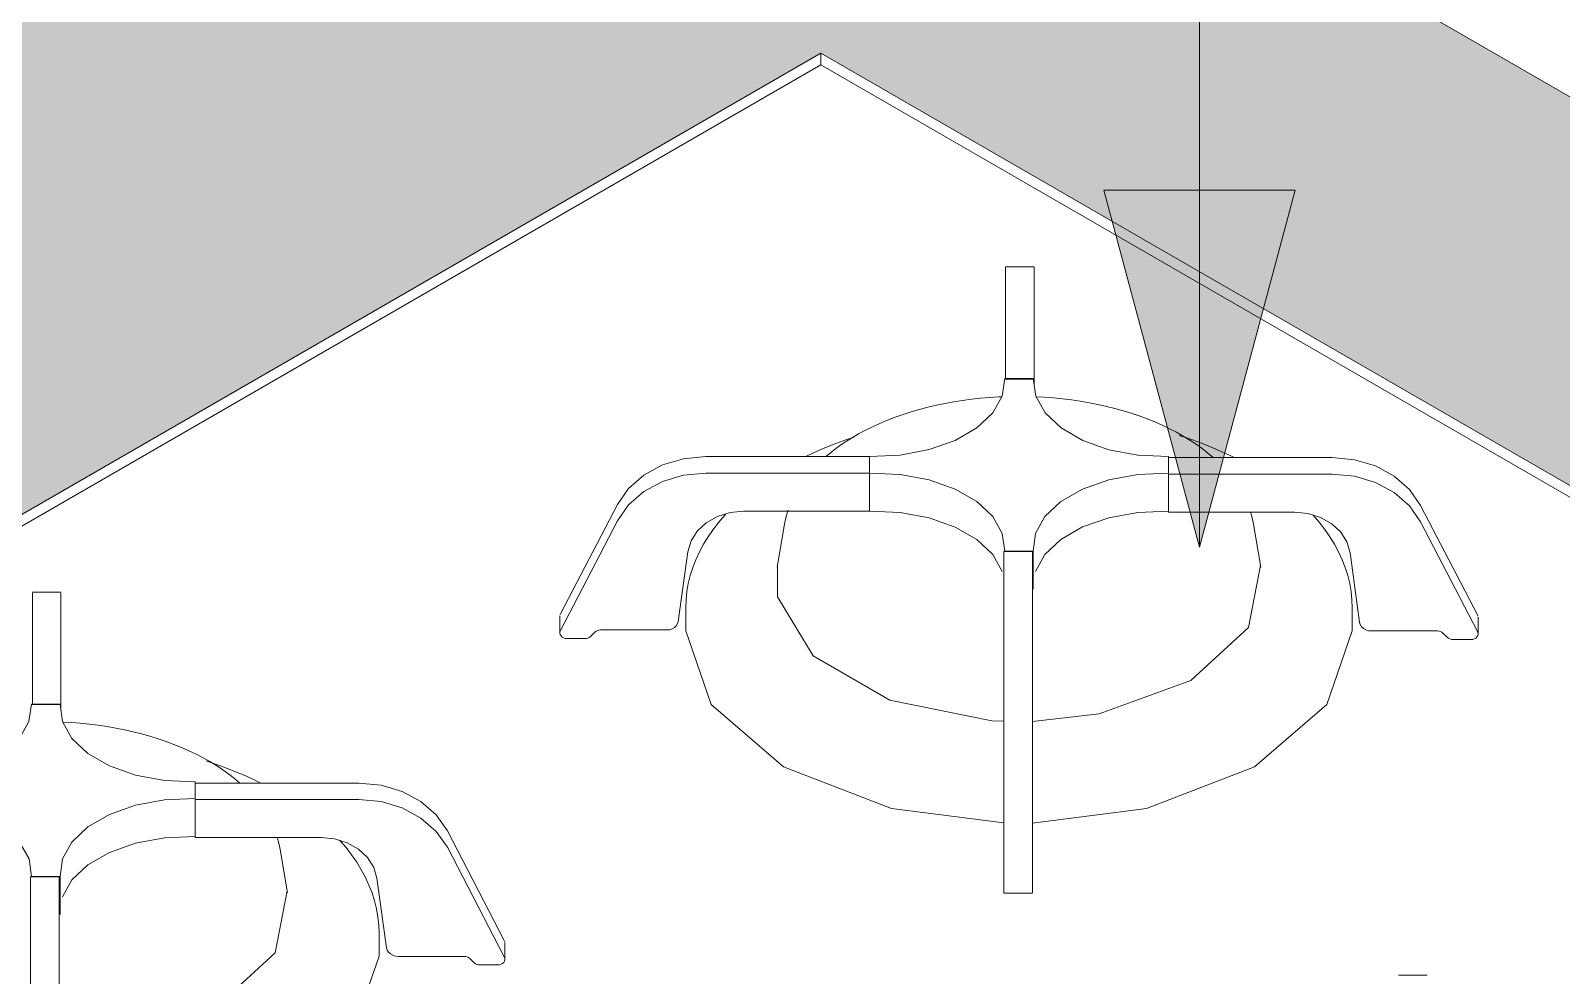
# Model space of a CAD drawing. Header units: millimetres. Extents: x -8593 to 4290, y -4897 to 11072.
# Drawn here: x 2369.8 to 2691.3, y -2698.1 to -2499.7 of the extents above; entities that cross this region are included whole.
import ezdxf

# ---------------------------------------------------------------- set-up
doc = ezdxf.new("R2010")
doc.units = ezdxf.units.MM
for name, color, linetype, lineweight in [('E-ELEC-EQPM', 71, 'Continuous', 9), ('G-ANNO-TEXT', 231, 'Continuous', 9), ('I-FURN', 30, 'Continuous', 9)]:
    doc.layers.add(name, color=color, linetype=linetype, lineweight=lineweight)

# ---------------------------------------------------------------- blocks, each defined once
blk = doc.blocks.new('Cooktop a Gás 5 Bocas 1 - Único-4668279-Ortogonal 3D Copiar 1')
at = {"layer": 'E-ELEC-EQPM'}
for p, q in [((-13664.74, -2504.37), (-14025.37, -2712.58)), ((-13664.74, -2506.82), (-13664.74, -2504.37)), ((-13055.79, -2855.95), (-13664.74, -2504.37)), ((-14004.16, -2702.78), (-13664.74, -2506.82)), ((-13664.74, -2506.82), (-14004.16, -2702.78)), ((-13664.74, -2506.82), (-13077, -2846.15)), ((-13077, -2846.15), (-13664.74, -2506.82)), ((-13619.95, -2549.27), (-13625.95, -2549.27)), ((-13625.95, -2572.84), (-13625.95, -2552.98)), ((-13619.95, -2552.98), (-13619.95, -2572.84)), ((-13620.13, -2572.73), (-13626.13, -2572.73)), ((-13619.95, -2572.84), (-13625.95, -2572.84)), ((-13619.95, -2572.84), (-13619.95, -2574.02)), ((-13688.9, -2589.11), (-13654.5, -2589.11)), ((-13654.5, -2589.11), (-13654.5, -2592.57)), ((-13654.5, -2589.11), (-13654.5, -2592.57)), ((-13591.76, -2592.57), (-13591.76, -2589.11)), ((-13591.76, -2589.32), (-13557.36, -2589.32)), ((-13591.76, -2592.57), (-13591.76, -2589.32)), ((-13654.5, -2592.58), (-13688.9, -2592.58)), ((-13654.5, -2600.58), (-13654.5, -2592.58)), ((-13654.5, -2600.55), (-13654.5, -2592.58)), ((-13557.36, -2592.78), (-13591.76, -2592.78)), ((-13591.76, -2592.78), (-13591.76, -2600.78)), ((-13719.43, -2622.16), (-13707.48, -2599.16)), ((-13680.96, -2600.58), (-13654.5, -2600.58)), ((-13591.76, -2600.78), (-13565.3, -2600.78)), ((-13538.78, -2599.37), (-13526.83, -2622.37)), ((-13707.48, -2602.62), (-13719.43, -2625.63)), ((-13672.36, -2603.28), (-13673.93, -2612.36)), ((-13572.33, -2612.36), (-13573.9, -2603.28)), ((-13526.83, -2625.83), (-13538.78, -2602.83)), ((-13694.68, -2623.72), (-13692.66, -2609.11)), ((-13626.31, -2628.92), (-13626.31, -2609.06)), ((-13626.31, -2609.06), (-13620.31, -2609.06)), ((-13626.13, -2608.95), (-13620.13, -2608.95)), ((-13620.31, -2609.06), (-13620.31, -2628.92)), ((-13620.13, -2616.93), (-13620.13, -2608.95)), ((-13553.6, -2609.31), (-13551.58, -2623.92)), ((-13824.35, -2617.62), (-13830.35, -2617.62)), ((-13830.35, -2641.18), (-13830.35, -2621.33)), ((-13824.35, -2621.33), (-13824.35, -2641.18)), ((-13719.55, -2622.64), (-13719.55, -2626.11)), ((-13719.53, -2622.45), (-13719.43, -2622.16)), ((-13693.12, -2620.89), (-13693.12, -2625.7)), ((-13553.14, -2625.7), (-13553.14, -2620.89)), ((-13526.83, -2622.37), (-13526.73, -2622.66)), ((-13526.71, -2626.31), (-13526.71, -2622.85)), ((-13713.13, -2626.89), (-13712.18, -2625.97)), ((-13711.03, -2625.53), (-13697.17, -2625.53)), ((-13549.09, -2625.74), (-13535.23, -2625.74)), ((-13534.08, -2626.17), (-13533.13, -2627.1)), ((-13718.05, -2627.33), (-13714.28, -2627.33)), ((-13531.98, -2627.54), (-13528.21, -2627.54)), ((-13824.53, -2641.08), (-13830.53, -2641.08)), ((-13824.35, -2641.18), (-13830.35, -2641.18)), ((-13824.35, -2641.18), (-13824.35, -2642.37)), ((-13626.31, -2679.6), (-13626.31, -2649.7)), ((-13620.31, -2649.7), (-13620.31, -2679.6)), ((-13796.16, -2660.92), (-13796.16, -2657.45)), ((-13796.16, -2657.67), (-13761.76, -2657.67)), ((-13796.16, -2660.92), (-13796.16, -2657.67)), ((-13761.76, -2661.13), (-13796.16, -2661.13)), ((-13796.16, -2661.13), (-13796.16, -2669.13)), ((-13743.18, -2667.71), (-13731.23, -2690.72)), ((-13796.16, -2669.13), (-13769.7, -2669.13)), ((-13776.73, -2680.71), (-13778.3, -2671.63)), ((-13731.23, -2694.18), (-13743.18, -2671.18)), ((-13830.71, -2697.27), (-13830.71, -2677.41)), ((-13830.71, -2677.41), (-13824.71, -2677.41)), ((-13830.53, -2677.3), (-13824.53, -2677.3)), ((-13824.71, -2677.41), (-13824.71, -2697.27)), ((-13824.53, -2685.27), (-13824.53, -2677.3)), ((-13758, -2677.66), (-13755.98, -2692.27)), ((-13626.31, -2680.78), (-13620.31, -2680.78)), ((-13757.54, -2694.05), (-13757.54, -2689.24)), ((-13731.23, -2690.72), (-13731.13, -2691.01)), ((-13753.49, -2694.08), (-13739.63, -2694.08)), ((-13731.11, -2694.66), (-13731.11, -2691.2)), ((-13738.48, -2694.52), (-13737.53, -2695.45)), ((-13736.38, -2695.89), (-13732.61, -2695.89)), ((-13537.4, -2698.04), (-13543.4, -2698.04))]:
    blk.add_line(p, q, dxfattribs=at)
for points in [[(-13625.95, -2552.98, 0), (-13625.95, -2550.72, 0), (-13625.95, -2549.49, 0), (-13625.95, -2549.35, 0)], [(-13619.95, -2549.35, 0), (-13619.95, -2549.49, 0), (-13619.95, -2550.72, 0), (-13619.95, -2552.98, 0)], [(-13626.13, -2572.73, 0), (-13626.66, -2576.42, 0), (-13628.65, -2579.94, 0), (-13632.01, -2583.09, 0), (-13636.55, -2585.71, 0), (-13642.01, -2587.65, 0), (-13648.11, -2588.8, 0), (-13654.5, -2589.11, 0)], [(-13591.76, -2589.11, 0), (-13598.16, -2588.81, 0), (-13604.27, -2587.67, 0), (-13609.74, -2585.73, 0), (-13614.28, -2583.11, 0), (-13617.63, -2579.95, 0), (-13619.62, -2576.42, 0), (-13620.13, -2572.73, 0)], [(-13626.72, -2576.54, 0), (-13627.39, -2576.56, 0), (-13629.3, -2576.68, 0), (-13631.2, -2576.85, 0), (-13633.09, -2577.06, 0), (-13634.97, -2577.31, 0), (-13636.82, -2577.6, 0), (-13638.66, -2577.94, 0), (-13640.48, -2578.32, 0), (-13642.27, -2578.75, 0), (-13644.03, -2579.21, 0), (-13645.76, -2579.72, 0), (-13647.46, -2580.26, 0), (-13649.12, -2580.85, 0), (-13650.75, -2581.48, 0), (-13652.33, -2582.14, 0), (-13653.88, -2582.85, 0), (-13655.37, -2583.59, 0), (-13656.83, -2584.37, 0), (-13657.41, -2584.7, 0)], [(-13582.35, -2589.32, 0), (-13583.47, -2588.37, 0), (-13584.68, -2587.43, 0), (-13585.94, -2586.53, 0), (-13587.27, -2585.66, 0), (-13588.64, -2584.82, 0), (-13590.06, -2584.02, 0), (-13591.54, -2583.26, 0), (-13593.05, -2582.53, 0), (-13594.62, -2581.85, 0), (-13596.22, -2581.2, 0), (-13597.86, -2580.59, 0), (-13599.54, -2580.02, 0), (-13601.25, -2579.49, 0), (-13603, -2579, 0), (-13604.77, -2578.56, 0), (-13606.57, -2578.15, 0), (-13608.4, -2577.79, 0), (-13610.25, -2577.47, 0), (-13612.11, -2577.19, 0), (-13613.99, -2576.96, 0), (-13615.89, -2576.77, 0), (-13617.8, -2576.62, 0), (-13619.56, -2576.53, 0)], [(-13663.67, -2589.11, 0), (-13662.79, -2588.37, 0), (-13661.58, -2587.43, 0), (-13660.31, -2586.53, 0), (-13658.99, -2585.66, 0), (-13657.62, -2584.82, 0), (-13657.41, -2584.7, 0)], [(-13577.97, -2589.32, 0), (-13578.95, -2588.83, 0), (-13581.14, -2587.83, 0), (-13583.39, -2586.88, 0), (-13585.7, -2585.98, 0), (-13588.07, -2585.14, 0), (-13589.47, -2584.69, 0)], [(-13657.76, -2585.01, 0), (-13659.29, -2585.52, 0), (-13661.63, -2586.39, 0), (-13663.92, -2587.31, 0), (-13666.14, -2588.28, 0), (-13667.88, -2589.11, 0)], [(-13707.48, -2599.16, 0), (-13705.15, -2595.82, 0), (-13701.93, -2593.01, 0), (-13698, -2590.88, 0), (-13693.58, -2589.56, 0), (-13688.9, -2589.11, 0)], [(-13557.36, -2589.32, 0), (-13552.68, -2589.77, 0), (-13548.26, -2591.09, 0), (-13544.33, -2593.21, 0), (-13541.11, -2596.02, 0), (-13538.78, -2599.37, 0)], [(-13688.9, -2592.58, 0), (-13693.58, -2593.02, 0), (-13698, -2594.35, 0), (-13701.93, -2596.47, 0), (-13705.15, -2599.28, 0), (-13707.48, -2602.62, 0)], [(-13654.5, -2592.57, 0), (-13648.1, -2592.86, 0), (-13641.99, -2594.01, 0), (-13636.52, -2595.95, 0), (-13631.98, -2598.57, 0), (-13628.62, -2601.73, 0), (-13626.64, -2605.25, 0), (-13626.13, -2608.95, 0)], [(-13620.13, -2608.95, 0), (-13619.64, -2605.25, 0), (-13617.67, -2601.72, 0), (-13614.31, -2598.55, 0), (-13609.77, -2595.93, 0), (-13604.29, -2593.99, 0), (-13598.17, -2592.85, 0), (-13591.76, -2592.57, 0)], [(-13538.78, -2602.83, 0), (-13541.11, -2599.49, 0), (-13544.33, -2596.68, 0), (-13548.26, -2594.55, 0), (-13552.68, -2593.23, 0), (-13557.36, -2592.78, 0)], [(-13692.66, -2609.11, 0), (-13692, -2606.84, 0), (-13690.69, -2604.77, 0), (-13688.8, -2603.02, 0), (-13686.46, -2601.69, 0), (-13683.8, -2600.86, 0), (-13680.96, -2600.58, 0)], [(-13672.36, -2603.28, 0), (-13672.09, -2602, 0), (-13671.74, -2600.72, 0), (-13671.62, -2600.39, 0)], [(-13626.64, -2613.23, 0), (-13628.62, -2609.71, 0), (-13631.98, -2606.55, 0), (-13636.52, -2603.92, 0), (-13641.99, -2601.99, 0), (-13648.1, -2600.84, 0), (-13654.5, -2600.55, 0)], [(-13591.76, -2600.55, 0), (-13598.17, -2600.83, 0), (-13604.29, -2601.97, 0), (-13609.77, -2603.9, 0), (-13614.31, -2606.53, 0), (-13617.67, -2609.69, 0), (-13619.64, -2613.23, 0)], [(-13573.9, -2603.28, 0), (-13574.17, -2602, 0), (-13574.52, -2600.72, 0)], [(-13565.3, -2600.78, 0), (-13562.46, -2601.06, 0), (-13559.8, -2601.9, 0), (-13557.46, -2603.23, 0), (-13555.57, -2604.98, 0), (-13554.26, -2607.05, 0), (-13553.6, -2609.31, 0)], [(-13693.12, -2620.89, 0), (-13693.06, -2619.18, 0), (-13692.88, -2617.47, 0), (-13692.59, -2615.78, 0), (-13692.18, -2614.09, 0), (-13691.65, -2612.43, 0), (-13691.01, -2610.78, 0), (-13690.26, -2609.15, 0), (-13689.4, -2607.54, 0), (-13688.43, -2605.97, 0), (-13687.36, -2604.42, 0), (-13686.19, -2602.9, 0), (-13684.92, -2601.42, 0), (-13684.75, -2601.25, 0)], [(-13553.14, -2620.89, 0), (-13553.2, -2619.18, 0), (-13553.38, -2617.47, 0), (-13553.67, -2615.78, 0), (-13554.08, -2614.09, 0), (-13554.61, -2612.43, 0), (-13555.25, -2610.78, 0), (-13556, -2609.15, 0), (-13556.86, -2607.54, 0), (-13557.83, -2605.97, 0), (-13558.9, -2604.42, 0), (-13560.07, -2602.9, 0), (-13561.34, -2601.42, 0)], [(-13626.31, -2644.7, 0), (-13628.85, -2644.58, 0), (-13650.29, -2640.24, 0), (-13666.36, -2630.97, 0), (-13673.86, -2618.59, 0), (-13673.86, -2611.99, 0)], [(-13572.4, -2611.99, 0), (-13574.94, -2625.02, 0), (-13587.03, -2636.13, 0)], [(-13830.35, -2621.33, 0), (-13830.35, -2619.07, 0), (-13830.35, -2617.84, 0), (-13830.35, -2617.7, 0)], [(-13824.35, -2617.7, 0), (-13824.35, -2617.84, 0), (-13824.35, -2619.07, 0), (-13824.35, -2621.33, 0)], [(-13719.43, -2625.63, 0), (-13719.53, -2625.92, 0), (-13719.54, -2626.22, 0), (-13719.47, -2626.51, 0), (-13719.3, -2626.78, 0), (-13719.06, -2627.01, 0), (-13718.76, -2627.19, 0), (-13718.42, -2627.29, 0), (-13718.05, -2627.33, 0)], [(-13712.18, -2625.97, 0), (-13711.94, -2625.78, 0), (-13711.66, -2625.64, 0), (-13711.35, -2625.56, 0), (-13711.03, -2625.53, 0)], [(-13697.17, -2625.53, 0), (-13696.56, -2625.47, 0), (-13696, -2625.29, 0), (-13695.5, -2625.01, 0), (-13695.1, -2624.64, 0), (-13694.82, -2624.2, 0), (-13694.68, -2623.72, 0)], [(-13626.33, -2666.07, 0), (-13649.91, -2663.03, 0), (-13672.62, -2654.27, 0), (-13687.79, -2641.17, 0), (-13693.12, -2625.7, 0)], [(-13553.14, -2625.7, 0), (-13558.47, -2641.17, 0), (-13573.64, -2654.27, 0)], [(-13551.58, -2623.92, 0), (-13551.44, -2624.4, 0), (-13551.16, -2624.84, 0), (-13550.76, -2625.22, 0), (-13550.26, -2625.5, 0), (-13549.7, -2625.68, 0), (-13549.09, -2625.74, 0)], [(-13535.23, -2625.74, 0), (-13534.91, -2625.76, 0), (-13534.6, -2625.85, 0), (-13534.32, -2625.99, 0), (-13534.08, -2626.17, 0)], [(-13528.21, -2627.54, 0), (-13527.84, -2627.5, 0), (-13527.5, -2627.39, 0), (-13527.2, -2627.22, 0), (-13526.96, -2626.99, 0), (-13526.79, -2626.72, 0), (-13526.72, -2626.43, 0), (-13526.73, -2626.12, 0), (-13526.83, -2625.83, 0)], [(-13714.28, -2627.33, 0), (-13713.96, -2627.3, 0), (-13713.65, -2627.22, 0), (-13713.37, -2627.08, 0), (-13713.13, -2626.89, 0)], [(-13626.31, -2649.7, 0), (-13626.31, -2645.01, 0), (-13626.31, -2640.34, 0), (-13626.31, -2635.94, 0), (-13626.31, -2632.07, 0), (-13626.31, -2628.92, 0)], [(-13620.31, -2628.92, 0), (-13620.31, -2632.07, 0), (-13620.31, -2635.94, 0), (-13620.31, -2640.34, 0), (-13620.31, -2645.01, 0), (-13620.31, -2649.7, 0)], [(-13533.13, -2627.1, 0), (-13532.89, -2627.28, 0), (-13532.61, -2627.42, 0), (-13532.3, -2627.51, 0), (-13531.98, -2627.54, 0)], [(-13587.03, -2636.13, 0), (-13606.27, -2643.11, 0), (-13620.3, -2644.72, 0)], [(-13830.53, -2641.08, 0), (-13831.06, -2644.77, 0), (-13833.05, -2648.29, 0), (-13836.41, -2651.44, 0), (-13840.95, -2654.06, 0), (-13846.41, -2656, 0), (-13852.51, -2657.15, 0), (-13858.9, -2657.45, 0)], [(-13796.16, -2657.45, 0), (-13802.56, -2657.16, 0), (-13808.67, -2656.01, 0), (-13814.14, -2654.08, 0), (-13818.68, -2651.46, 0), (-13822.03, -2648.3, 0), (-13824.02, -2644.77, 0), (-13824.53, -2641.08, 0)], [(-13786.75, -2657.67, 0), (-13787.87, -2656.72, 0), (-13789.08, -2655.78, 0), (-13790.34, -2654.88, 0), (-13791.67, -2654.01, 0), (-13793.04, -2653.17, 0), (-13794.46, -2652.37, 0), (-13795.94, -2651.61, 0), (-13797.45, -2650.88, 0), (-13799.01, -2650.2, 0), (-13800.62, -2649.55, 0), (-13802.26, -2648.94, 0), (-13803.94, -2648.37, 0), (-13805.65, -2647.84, 0), (-13807.4, -2647.35, 0), (-13809.17, -2646.9, 0), (-13810.97, -2646.5, 0), (-13812.8, -2646.14, 0), (-13814.65, -2645.82, 0), (-13816.51, -2645.54, 0), (-13818.39, -2645.31, 0), (-13820.29, -2645.12, 0), (-13822.2, -2644.97, 0), (-13823.96, -2644.88, 0)], [(-13782.37, -2657.67, 0), (-13783.35, -2657.18, 0), (-13785.54, -2656.18, 0), (-13787.79, -2655.23, 0), (-13790.1, -2654.33, 0), (-13792.47, -2653.49, 0), (-13793.87, -2653.04, 0)], [(-13573.64, -2654.27, 0), (-13596.35, -2663.03, 0), (-13620.29, -2666.08, 0)], [(-13761.76, -2657.67, 0), (-13757.08, -2658.12, 0), (-13752.66, -2659.44, 0), (-13748.73, -2661.56, 0), (-13745.51, -2664.37, 0), (-13743.18, -2667.71, 0)], [(-13858.9, -2660.92, 0), (-13852.5, -2661.21, 0), (-13846.39, -2662.36, 0), (-13840.92, -2664.3, 0), (-13836.38, -2666.92, 0), (-13833.02, -2670.08, 0), (-13831.04, -2673.6, 0), (-13830.53, -2677.3, 0)], [(-13824.53, -2677.3, 0), (-13824.04, -2673.6, 0), (-13822.07, -2670.07, 0), (-13818.71, -2666.9, 0), (-13814.17, -2664.28, 0), (-13808.69, -2662.34, 0), (-13802.57, -2661.2, 0), (-13796.16, -2660.92, 0)], [(-13743.18, -2671.18, 0), (-13745.51, -2667.84, 0), (-13748.73, -2665.03, 0), (-13752.66, -2662.9, 0), (-13757.08, -2661.58, 0), (-13761.76, -2661.13, 0)], [(-13796.16, -2668.9, 0), (-13802.57, -2669.18, 0), (-13808.69, -2670.32, 0), (-13814.17, -2672.25, 0), (-13818.71, -2674.88, 0), (-13822.07, -2678.04, 0), (-13824.04, -2681.57, 0)], [(-13778.3, -2671.63, 0), (-13778.56, -2670.34, 0), (-13778.92, -2669.07, 0)], [(-13769.7, -2669.13, 0), (-13766.86, -2669.41, 0), (-13764.2, -2670.24, 0), (-13761.86, -2671.57, 0), (-13759.97, -2673.33, 0), (-13758.66, -2675.39, 0), (-13758, -2677.66, 0)], [(-13757.54, -2689.24, 0), (-13757.6, -2687.53, 0), (-13757.78, -2685.82, 0), (-13758.07, -2684.13, 0), (-13758.48, -2682.44, 0), (-13759.01, -2680.77, 0), (-13759.65, -2679.12, 0), (-13760.4, -2677.5, 0), (-13761.26, -2675.89, 0), (-13762.23, -2674.32, 0), (-13763.3, -2672.77, 0), (-13764.47, -2671.25, 0), (-13765.74, -2669.77, 0)], [(-13776.8, -2680.33, 0), (-13779.34, -2693.37, 0), (-13791.43, -2704.48, 0)], [(-13626.31, -2680.77, 0), (-13626.31, -2680.68, 0), (-13626.31, -2680.5, 0), (-13626.31, -2680.25, 0), (-13626.31, -2679.95, 0), (-13626.31, -2679.6, 0)], [(-13620.31, -2679.6, 0), (-13620.31, -2679.95, 0), (-13620.31, -2680.25, 0), (-13620.31, -2680.5, 0), (-13620.31, -2680.68, 0), (-13620.31, -2680.77, 0)], [(-13757.54, -2694.05, 0), (-13762.87, -2709.51, 0), (-13778.04, -2722.62, 0)], [(-13755.98, -2692.27, 0), (-13755.84, -2692.75, 0), (-13755.56, -2693.19, 0), (-13755.16, -2693.57, 0), (-13754.66, -2693.85, 0), (-13754.1, -2694.02, 0), (-13753.49, -2694.08, 0)], [(-13739.63, -2694.08, 0), (-13739.31, -2694.11, 0), (-13739, -2694.2, 0), (-13738.72, -2694.34, 0), (-13738.48, -2694.52, 0)], [(-13830.71, -2718.04, 0), (-13830.71, -2713.35, 0), (-13830.71, -2708.69, 0), (-13830.71, -2704.29, 0), (-13830.71, -2700.42, 0), (-13830.71, -2697.27, 0)], [(-13824.71, -2697.27, 0), (-13824.71, -2700.42, 0), (-13824.71, -2704.29, 0), (-13824.71, -2708.69, 0), (-13824.71, -2713.35, 0), (-13824.71, -2718.04, 0)], [(-13737.53, -2695.45, 0), (-13737.29, -2695.63, 0), (-13737.01, -2695.77, 0), (-13736.7, -2695.86, 0), (-13736.38, -2695.89, 0)], [(-13732.61, -2695.89, 0), (-13732.24, -2695.85, 0), (-13731.9, -2695.74, 0), (-13731.6, -2695.57, 0), (-13731.36, -2695.34, 0), (-13731.19, -2695.07, 0), (-13731.12, -2694.77, 0), (-13731.13, -2694.47, 0), (-13731.23, -2694.18, 0)]]:
    blk.add_polyline3d(points, dxfattribs=at)

msp = doc.modelspace()

# ---------------------------------------------------------------- hatches: boundary and pattern name
at = {"layer": 'G-ANNO-TEXT'}
msp.add_hatch(color=7, dxfattribs=at).paths.add_polyline_path([(2615.31, -2608.14), (2635.4, -2533.14), (2595.21, -2533.14)])
at = {"layer": 'I-FURN'}
h = msp.add_hatch(dxfattribs=at)
h.set_pattern_fill('FP_25', color=256, style=0, pattern_type=2)
h.set_pattern_definition([(330, (3892.75, -2092.5), (143.684, -41.478), [6.844, -117.59, 6.844, -781.239]), (330, (3892.75, -2092.5), (143.684, -41.478), [-131.278, -117.59, 6.844, -242.024, -414.78]), (330, (3892.75, -2092.5), (143.684, -41.478), [-497.736, 6.844, -117.59, 6.844, -283.502]), (330, (3892.75, -2092.5), (143.684, -41.478), [-629.014, -76.112, 6.844, -200.546]), (111.206, (3946.63, -2102.87), (-102.95035, 182.3835), [8.193, -140.765, -943.402]), (111.206, (3946.63, -2102.87), (-102.95035, 182.3835), [-148.958, 8.193, -140.765, -794.444]), (111.206, (3946.63, -2102.87), (-102.95035, 182.3835), [-297.916, 8.193, -289.724, -496.527]), (111.206, (3946.63, -2102.87), (-102.95035, 182.3835), [-595.833, 8.193, -140.765, -347.569]), (111.206, (3946.63, -2102.87), (-102.95035, 182.3835), [-744.791, 8.193, -91.113, -248.264]), (111.206, (3946.63, -2102.87), (-102.95035, 182.3835), [-844.096, 8.193, -240.071]), (234.896, (3964.59, -2030.283), (-40.7338, -140.906), [5.153, -88.544, -593.415]), (234.896, (3964.59, -2030.283), (-40.7338, -140.906), [-93.697, 5.153, -88.544, -499.718]), (234.896, (3964.59, -2030.283), (-40.7338, -140.906), [-187.394, 5.153, -182.241, -312.324]), (234.896, (3964.59, -2030.283), (-40.7338, -140.906), [-374.788, 5.153, -88.544, -218.626]), (234.896, (3964.59, -2030.283), (-40.7338, -140.906), [-468.485, 5.153, -57.311, -156.162]), (234.896, (3964.59, -2030.283), (-40.7338, -140.906), [-530.95, 5.153, -151.008])])
h.paths.add_polyline_path([(3900.9, -3210.89), (3900.9, -3129.24), (1496.74, -1741.19), (1496.74, -1822.84), (3872.62, -3194.56)])
h.paths.add_polyline_path([(3763.01, -3127.19), (3678.16, -3078.2), (3678.16, -3012.88), (3681.7, -3010.84), (3766.55, -3059.83), (3766.55, -3125.15)])
h.paths.add_polyline_path([(3739.33, -3095.64), (3740.74, -3094.94), (3739.41, -3095.58)])
h.paths.add_polyline_path([(3740.39, -3089.01), (3740.98, -3088.55), (3740.68, -3088.61), (3740.05, -3088.97)])
h.paths.add_polyline_path([(3741.09, -3088), (3740.9, -3087.81), (3741.05, -3087.97)])
h.paths.add_polyline_path([(3742.51, -3082.48), (3743.1, -3082.02), (3742.8, -3082.08), (3742.17, -3082.44)])
h.paths.add_polyline_path([(3703.97, -3075.22), (3705.38, -3074.52), (3704.06, -3075.17)])
h.paths.add_polyline_path([(3740.39, -3073.5), (3740.9, -3073.2), (3740.68, -3073.1), (3740.05, -3073.46)])
h.paths.add_polyline_path([(3741.09, -3072.49), (3740.9, -3072.3), (3741.05, -3072.45)])
h.paths.add_polyline_path([(3705.03, -3068.6), (3705.62, -3068.14), (3705.32, -3068.2), (3704.69, -3068.56)])
h.paths.add_polyline_path([(3705.74, -3067.59), (3705.55, -3067.4), (3705.69, -3067.56)])
h.paths.add_polyline_path([(3707.15, -3062.06), (3707.74, -3061.61), (3707.45, -3061.66), (3706.81, -3062.03)])
h.paths.add_polyline_path([(3705.03, -3053.08), (3705.55, -3052.78), (3705.32, -3052.68), (3704.69, -3053.05)])
h.paths.add_polyline_path([(3705.74, -3052.08), (3705.55, -3051.88), (3705.69, -3052.04)])
h.paths.add_polyline_path([(2136.67, -2188.22), (2051.82, -2139.23), (2051.82, -2073.91), (2055.35, -2071.87), (2140.2, -2120.86), (2140.01, -2186.29)])
h.paths.add_polyline_path([(2112.98, -2156.66), (2114.39, -2155.97), (2113, -2156.65)])
h.paths.add_polyline_path([(2114.04, -2150.04), (2114.63, -2149.58), (2114.33, -2149.64), (2113.7, -2150)])
h.paths.add_polyline_path([(2114.75, -2149.03), (2114.56, -2148.84), (2114.7, -2149)])
h.paths.add_polyline_path([(2116.16, -2143.51), (2116.75, -2143.05), (2116.46, -2143.11), (2115.82, -2143.47)])
h.paths.add_polyline_path([(2077.62, -2136.25), (2079.04, -2135.55), (2077.71, -2136.2)])
h.paths.add_polyline_path([(2114.04, -2134.52), (2114.56, -2134.23), (2114.33, -2134.12), (2113.7, -2134.49)])
h.paths.add_polyline_path([(2114.75, -2133.52), (2114.56, -2133.33), (2114.7, -2133.48)])
h.paths.add_polyline_path([(2078.69, -2129.63), (2079.27, -2129.17), (2078.98, -2129.23), (2078.34, -2129.59)])
h.paths.add_polyline_path([(2079.39, -2128.62), (2079.2, -2128.43), (2079.34, -2128.58)])
h.paths.add_polyline_path([(2080.81, -2123.09), (2081.4, -2122.64), (2081.1, -2122.69), (2080.47, -2123.06)])
h.paths.add_polyline_path([(2078.69, -2114.11), (2079.2, -2113.81), (2078.98, -2113.71), (2078.34, -2114.08)])
h.paths.add_polyline_path([(2079.39, -2113.11), (2079.2, -2112.91), (2079.34, -2113.07)])
h = msp.add_hatch(dxfattribs=at)
h.set_pattern_fill('FP_15', color=256, style=0, pattern_type=2)
h.set_pattern_definition([(0, (1882.11, -4367.022), (203.2, 29.329), [8.382, -144.018, 8.382, -144.018, -812.8]), (0, (1882.11, -4367.022), (203.2, 29.329), [-304.8, 8.382, -296.418, 8.382, -144.018, -355.6]), (0, (1882.11, -4367.022), (203.2, 29.329), [-762, 8.382, -93.218, 8.382, -245.618]), (135, (1958.31, -4352.357), (-145.594, 86.93524), [5.927, -101.836, 5.927, -676.572]), (135, (1958.31, -4352.357), (-145.594, 86.93524), [-113.69, -101.836, 5.927, -209.599, -359.21]), (135, (1958.31, -4352.357), (-145.594, 86.93524), [-431.052, 5.927, -101.836, 5.927, -245.52]), (135, (1958.31, -4352.357), (-145.594, 86.93524), [-544.742, -65.915, 5.927, -173.678]), (225, (1983.71, -4293.7), (-57.60587, -116.2646), [5.927, -101.836, 5.927, -676.572]), (225, (1983.71, -4293.7), (-57.60587, -116.2646), [-113.69, -101.836, 5.927, -209.599, -359.21]), (225, (1983.71, -4293.7), (-57.60587, -116.2646), [-431.052, 5.927, -101.836, 5.927, -245.52]), (225, (1983.71, -4293.7), (-57.60587, -116.2646), [-544.742, -65.915, 5.927, -173.678])])
h.paths.add_polyline_path([(902.77, -3757.94), (1319.96, -3517.07), (330.01, -2945.52), (1390.67, -2333.15), (3441.28, -3517.07), (3936.26, -3231.3), (1468.45, -1806.51), (656.55, -2275.26), (691.86, -2295.87), (693.45, -2298.33), (694.03, -2301.05), (693.95, -2303.47), (693.1, -2307.23), (692.09, -2309.85), (690.09, -2313.33), (686.33, -2317.31), (684.53, -2318.53), (684.52, -2318.56), (681.16, -2319.93), (680.1, -2320.02), (678.23, -2319.91), (677.26, -2320.47), (668.22, -2320.53), (661.43, -2316.62), (661.16, -2310.13), (660.06, -2309.59), (628.55, -2291.43), (571.38, -2324.44), (571.41, -2339.09), (573.71, -2340.22), (578.03, -2343.5), (583.13, -2349.82), (585.99, -2354.77), (588.24, -2361.2), (589.02, -2367.32), (588.18, -2372.66), (585.99, -2376.37), (569.76, -2385.73), (567.96, -2385.75), (567.03, -2387.31), (540.1, -2402.91), (538.37, -2402.47), (538.53, -2402.97), (539.89, -2403.88), (539.62, -2439.29), (537.44, -2443.15), (533.01, -2446.56), (526.82, -2448.98), (520.64, -2450.09), (513.14, -2449.95), (507.18, -2448.83), (501.48, -2446.44), (497.12, -2442.76), (495.17, -2439.29), (495.17, -2368.44), (-398.31, -2884.29), (902.77, -3635.46), (902.77, -3727.54)])
h.paths.add_polyline_path([(2784.09, -3064.16), (2175.14, -2712.58), (2535.76, -2504.37), (3144.72, -2855.95), (2793.62, -3058.66)])
h.paths.add_polyline_path([(510.32, -2788.64), (497.38, -2787.65), (485.32, -2784.77), (473.06, -2779.08), (268.22, -2660.52), (261.96, -2655.81), (256.97, -2648.85), (255.26, -2641.38), (256.97, -2633.91), (261.96, -2626.95), (269.91, -2620.97), (828.52, -2298.45), (838.88, -2293.86), (850.94, -2290.98), (863.88, -2290), (876.82, -2290.98), (888.88, -2293.86), (899.23, -2298.45), (1104.29, -2416.84), (1112.66, -2423.41), (1117.23, -2429.78), (1118.94, -2437.25), (1117.23, -2444.73), (1112.24, -2451.69), (1104.29, -2457.67), (545.68, -2780.18), (535.32, -2784.77), (523.26, -2787.65), (517.54, -2788.09)])
h.paths.add_polyline_path([(569.01, -2384.83), (569, -2384.33), (568.9, -2384.61), (569, -2384.82)])
h.paths.add_polyline_path([(568.32, -2385.26), (570.67, -2384.46), (570.92, -2383.74), (569, -2384.83), (568.5, -2384.83), (568.27, -2385.25)])
h.paths.add_polyline_path([(539.69, -2351.77), (544.86, -2348.82), (546.57, -2348.63), (546.57, -2348.33), (545.4, -2348.38), (561.42, -2339.21), (561.4, -2330.2), (539.64, -2342.76), (539.67, -2349.31)])
h.paths.add_polyline_path([(562.85, -2329.36), (562.85, -2329.36), (562.85, -2334.1)])
h.paths.add_polyline_path([(562.85, -2338.39), (562.86, -2338.39), (562.85, -2337.88)])
h.paths.add_polyline_path([(682.04, -2297.31), (683.92, -2295.76), (683.71, -2295.96), (682.23, -2297.16)])
h.paths.add_polyline_path([(684.68, -2296.99), (684.25, -2295.98), (684.62, -2296.65), (684.63, -2296.69)])
h.paths.add_polyline_path([(685.36, -2295.29), (687.51, -2294.84), (685.37, -2295.29)])
h.paths.add_polyline_path([(672.46, -2289.16), (672.36, -2289.11), (672.44, -2289.16)])

# ---------------------------------------------------------------- linework, layer by layer
at = {"layer": 'G-ANNO-TEXT', "color": 7}
for p, q in [((2615.31, -2608.14), (2615.31, -1838.61)), ((2635.4, -2533.14), (2595.21, -2533.14)), ((2595.21, -2533.14), (2615.31, -2608.14)), ((2615.31, -2608.14), (2635.4, -2533.14))]:
    msp.add_line(p, q, dxfattribs=at)
at = {"layer": 'I-FURN'}
for p, q in [((3936.26, -3231.3), (1468.45, -1806.51)), ((3900.9, -3210.89), (1496.74, -1822.84))]:
    msp.add_line(p, q, dxfattribs=at)

# ---------------------------------------------------------------- block references
at = {"layer": 'E-ELEC-EQPM'}
msp.add_blockref('Cooktop a Gás 5 Bocas 1 - Único-4668279-Ortogonal 3D Copiar 1', (16200.51, 0), dxfattribs=at)

doc.saveas('drawing.dxf')
